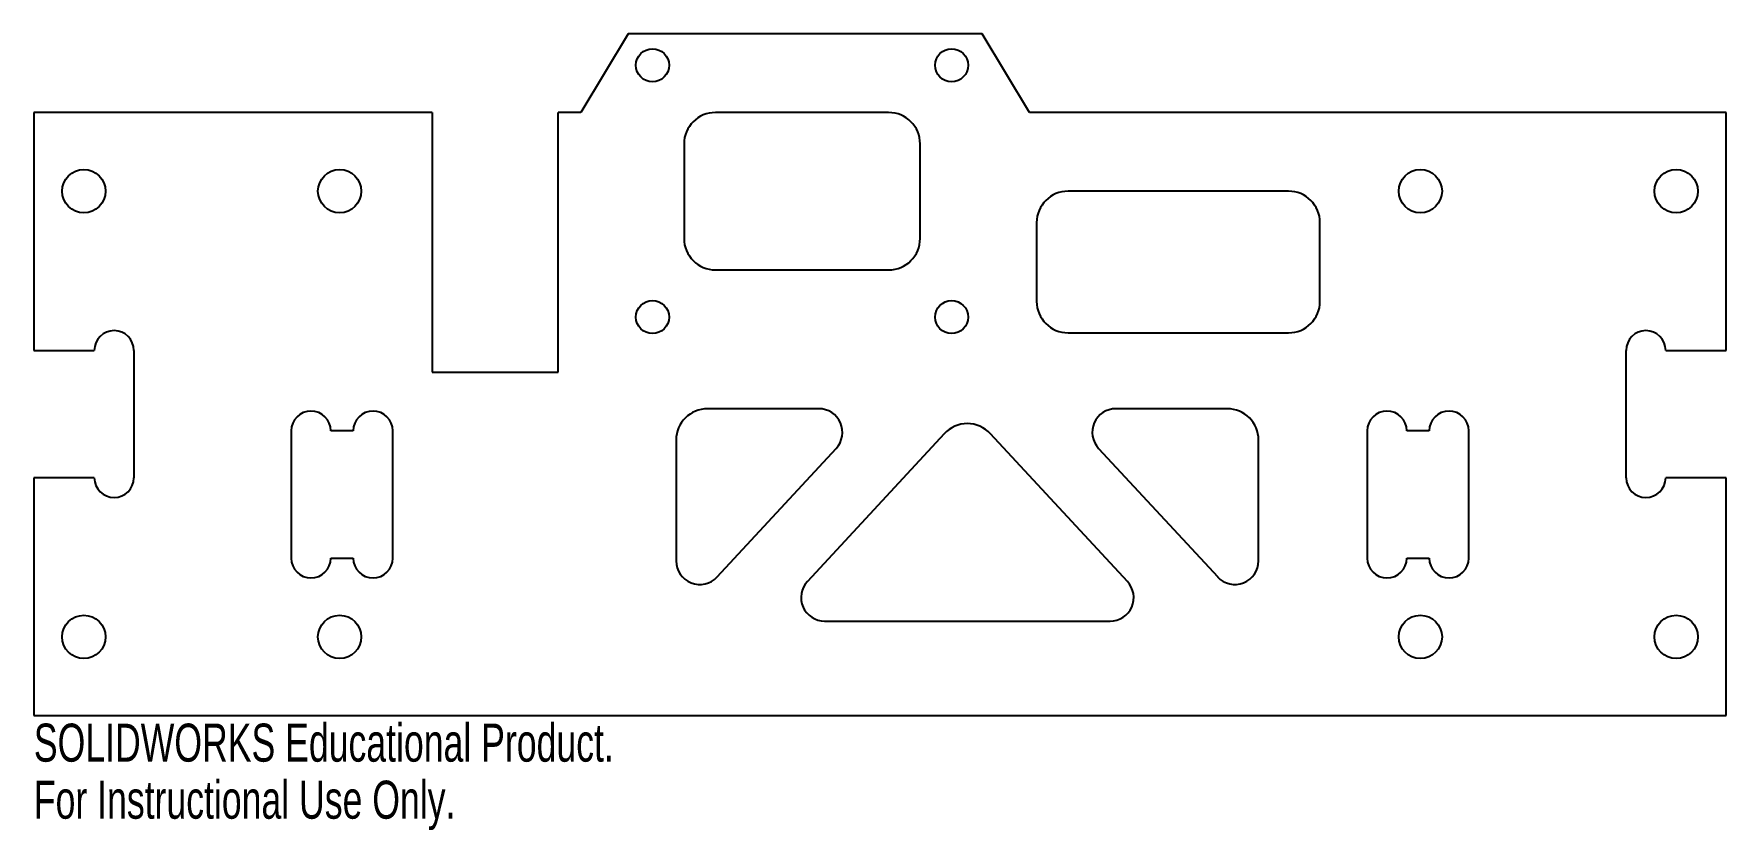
# Model space of a CAD drawing. Header units: millimetres. Extents: x 0 to 215, y -15 to 87.
import ezdxf

# ---------------------------------------------------------------- set-up
doc = ezdxf.new("R2010")
doc.units = ezdxf.units.MM
doc.styles.add('SLDTEXTSTYLE0', font='TXT', dxfattribs={"width": 0.7})

msp = doc.modelspace()

# ---------------------------------------------------------------- linework, layer by layer
at = {"color": 7, "linetype": 'Continuous', "lineweight": 25}
for p, q in [((75.5, 86.65), (69.5, 76.65)), ((120.5, 86.65), (75.5, 86.65)), ((126.5, 76.65), (120.5, 86.65)), ((0, 76.65), (0, 46.42)), ((50.6, 76.65), (0, 76.65)), ((50.6, 76.65), (50.6, 43.65)), ((66.6, 43.65), (66.6, 76.65)), ((69.5, 76.65), (66.6, 76.65)), ((108.6, 76.65), (86.6, 76.65)), ((215, 76.65), (126.5, 76.65)), ((215, 46.42), (215, 76.65)), ((82.6, 72.65), (82.6, 60.65)), ((112.6, 60.65), (112.6, 72.65)), ((159.4, 66.65), (131.4, 66.65)), ((127.4, 62.65), (127.4, 52.65)), ((163.4, 52.65), (163.4, 62.65)), ((86.6, 56.65), (108.6, 56.65)), ((131.4, 48.65), (159.4, 48.65)), ((0, 46.42), (7.68, 46.42)), ((12.7, 46.42), (12.7, 30.23)), ((202.3, 30.23), (202.3, 46.42)), ((207.32, 46.42), (215, 46.42)), ((50.6, 43.65), (66.6, 43.65)), ((99.73, 39), (85.6, 39)), ((151.6, 39), (137.47, 39)), ((32.7, 36.2), (32.7, 20)), ((40.58, 36.2), (37.72, 36.2)), ((45.6, 20), (45.6, 36.2)), ((81.6, 35), (81.6, 19.66)), ((115.66, 35.83), (98.27, 17.04)), ((138.93, 17.04), (121.54, 35.83)), ((155.6, 19.66), (155.6, 35)), ((169.4, 36.2), (169.4, 20)), ((177.28, 36.2), (174.42, 36.2)), ((182.3, 20), (182.3, 36.2)), ((86.8, 17.62), (101.93, 33.96)), ((135.27, 33.96), (150.4, 17.62)), ((0, 30.23), (0, 0)), ((7.68, 30.23), (0, 30.23)), ((215, 30.23), (207.32, 30.23)), ((215, 0), (215, 30.23)), ((37.72, 20), (40.58, 20)), ((174.42, 20), (177.28, 20)), ((100.47, 12), (136.73, 12)), ((0, 0), (215, 0))]:
    msp.add_line(p, q, dxfattribs=at)
for centre, radius in [((78.6, 82.65), 2.1), ((116.6, 82.65), 2.1), ((6.35, 66.65), 2.75), ((38.85, 66.65), 2.75), ((176.15, 66.65), 2.75), ((208.65, 66.65), 2.75), ((78.6, 50.65), 2.1), ((116.6, 50.65), 2.1), ((6.35, 10), 2.75), ((38.85, 10), 2.75), ((176.15, 10), 2.75), ((208.65, 10), 2.75)]:
    msp.add_circle(centre, radius, dxfattribs=at)
for centre, radius, start, end in [((86.6, 72.65), 4, 90, 180), ((108.6, 72.65), 4, 0, 90), ((131.4, 62.65), 4, 90, 180), ((159.4, 62.65), 4, 0, 90), ((86.6, 60.65), 4, 180, 270), ((108.6, 60.65), 4, 270, 0), ((131.4, 52.65), 4, 180, 270), ((159.4, 52.65), 4, 270, 0), ((10.19, 46.42), 2.51, 0, 180), ((204.81, 46.42), 2.51, 0, 180), ((35.21, 36.2), 2.51, 0, 180), ((43.09, 36.2), 2.51, 0, 180), ((85.6, 35), 4, 90, 180), ((99.73, 36), 3, 317.2026, 90), ((137.47, 36), 3, 90, 222.7974), ((151.6, 35), 4, 0, 90), ((171.91, 36.2), 2.51, 0, 180), ((179.79, 36.2), 2.51, 0, 180), ((118.6, 33.11), 4, 42.7974, 137.2026), ((10.19, 30.23), 2.51, 180, 0), ((204.81, 30.23), 2.51, 180, 0), ((35.21, 20), 2.51, 180, 0), ((43.09, 20), 2.51, 180, 0), ((84.6, 19.66), 3, 180, 317.2026), ((152.6, 19.66), 3, 222.7974, 0), ((171.91, 20), 2.51, 180, 0), ((179.79, 20), 2.51, 180, 0), ((100.47, 15), 3, 137.2026, 270), ((136.73, 15), 3, 270, 42.7974)]:
    msp.add_arc(centre, radius, start, end, dxfattribs=at)

# ---------------------------------------------------------------- texts
at = {"color": 7, "linetype": 'Continuous', "char_height": 4.8336, "attachment_point": 1, "style": 'SLDTEXTSTYLE0'}
for s, insert in [('SOLIDWORKS Educational Product.', (0, -1.02)), ('For Instructional Use Only.', (0, -8.27))]:
    msp.add_mtext(s, dxfattribs=dict(at, insert=insert))

doc.saveas('drawing.dxf')
